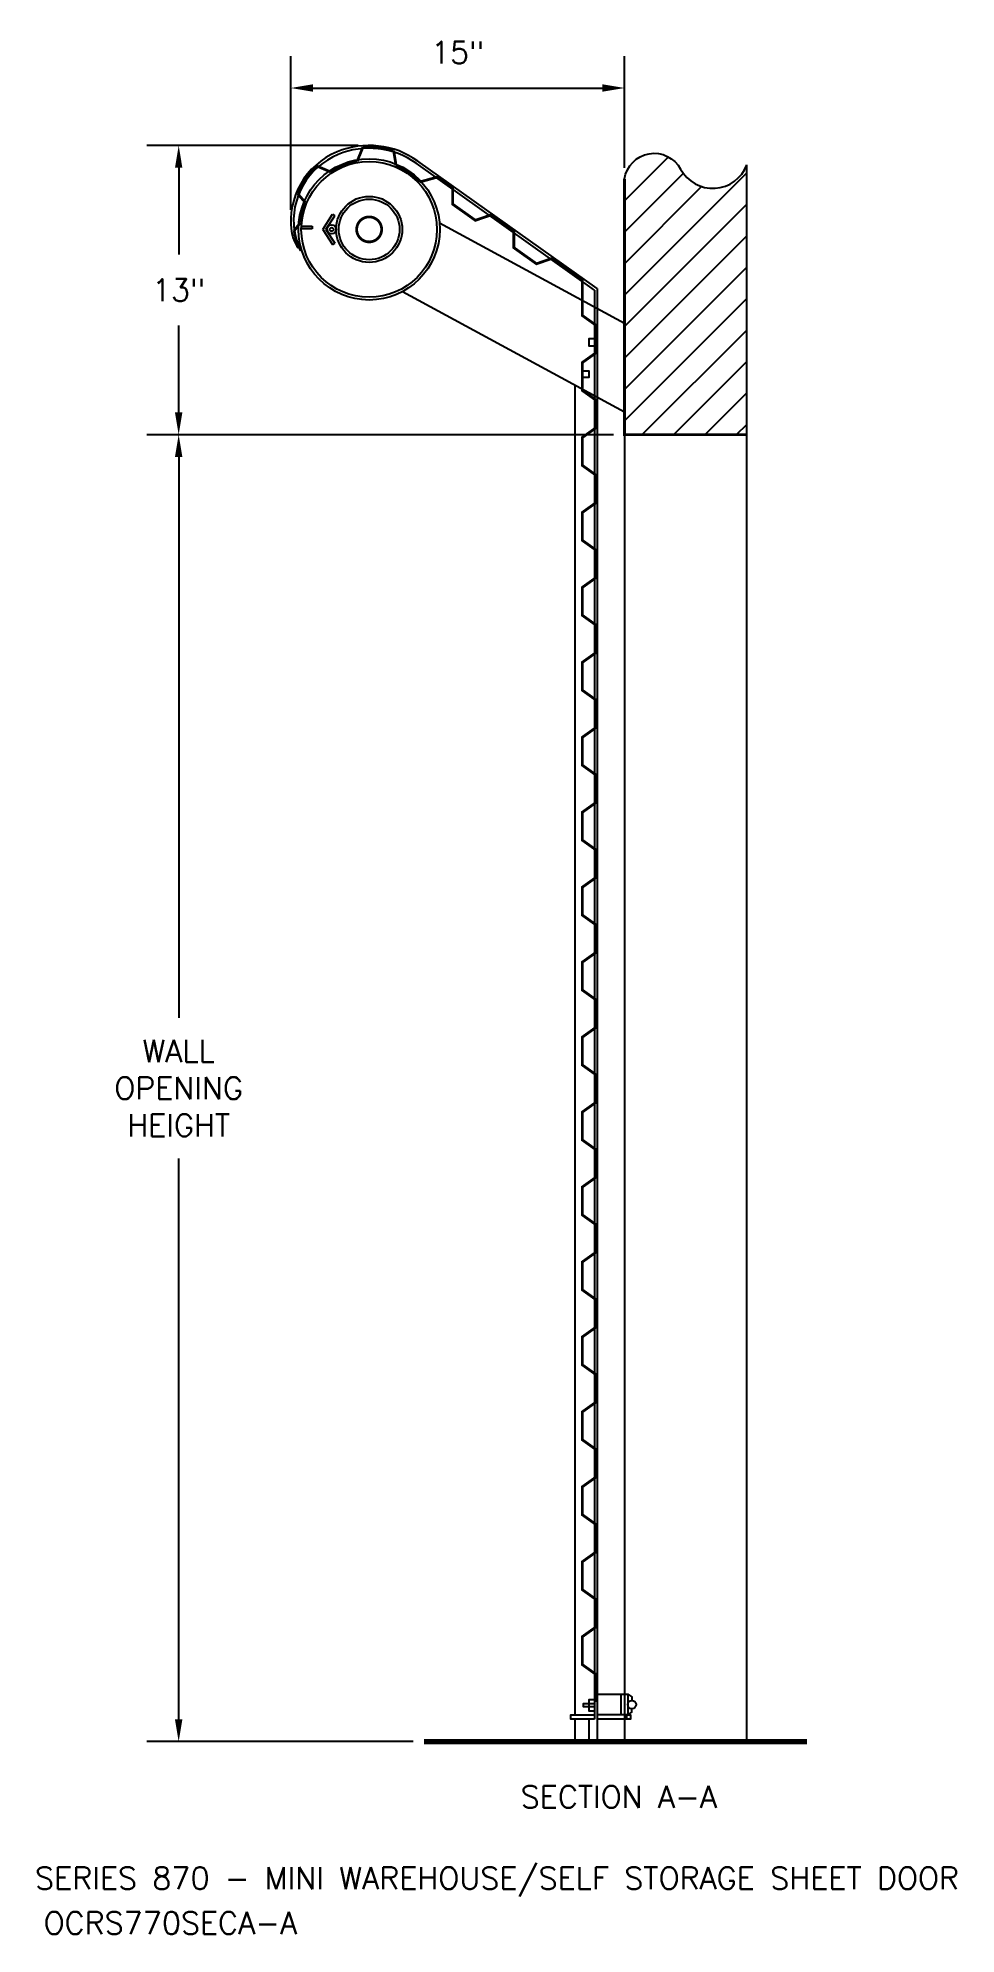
# Model space of a CAD drawing. Extents: x 0 to 41.3, y 0 to 85.3.
import ezdxf

# ---------------------------------------------------------------- set-up
doc = ezdxf.new("R2010")
doc.units = 0
doc.header["$LTSCALE"] = 4
doc.header["$MEASUREMENT"] = 0
doc.layers.get('DEFPOINTS').update_dxf_attribs({"linetype": 'CONTINUOUS'})
for name, color, linetype in [('R-ANNO-DIMS', 3, 'CONTINUOUS'), ('R-ANNO-TEXT', 6, 'CONTINUOUS'), ('R-SWTS-DET1', 1, 'CONTINUOUS'), ('R-SWTS-DET3', 5, 'CONTINUOUS'), ('R-SWTS-PAT1', 5, 'CONTINUOUS')]:
    doc.layers.add(name, color=color, linetype=linetype)
doc.styles.add('SWTSTEXT', font='romans.shx')
doc.dimstyles.new('SWTSARCH', dxfattribs={"dimscale": 8, "dimtxt": 0.125, "dimasz": 0.125, "dimexe": 0.179688, "dimexo": 0.0625, "dimgap": 0.125, "dimtad": 1, "dimtih": 1, "dimtoh": 1, "dimdec": 4, "dimzin": 3, "dimtxsty": 'SWTSTEXT', "dimcen": 0.1875, "dimdle": 0.179688, "dimclrd": 256, "dimclre": 256, "dimclrt": 256, "dimazin": 3, "dimtfac": 1, "dimtdec": 4, "dimtofl": 0, "dimtmove": 0, "dimatfit": 3, "dimtolj": 1, "dimtzin": 3})

# ---------------------------------------------------------------- blocks, each defined once
blk = doc.blocks.new('*D0')
at = {"layer": 'DEFPOINTS', "color": 0}
for p in [(26.359, 83.001), (26.359, 78.915), (11.359, 77.018)]:
    blk.add_point(p, dxfattribs=at)
at = {"layer": 'R-ANNO-DIMS'}
for p, q in [((11.359, 77.518), (11.359, 84.439)), ((26.359, 79.415), (26.359, 84.439)), ((12.359, 83.001), (25.359, 83.001))]:
    blk.add_line(p, q, dxfattribs=at)
for points in [[(12.359, 83.168), (12.359, 82.834), (11.359, 83.001)], [(25.359, 83.168), (25.359, 82.834), (26.359, 83.001)]]:
    blk.add_solid(points, dxfattribs=at)
at = {"layer": 'R-ANNO-DIMS', "insert": (18.859, 84.596), "char_height": 1, "attachment_point": 5, "style": 'SWTSTEXT'}
blk.add_mtext('\\A1;15"', dxfattribs=at)
blk = doc.blocks.new('*D1')
at = {"layer": 'DEFPOINTS', "color": 0}
for p in [(14.88, 80.415), (6.318, 67.415), (26.359, 67.415)]:
    blk.add_point(p, dxfattribs=at)
at = {"layer": 'R-ANNO-DIMS'}
for p, q in [((14.38, 80.415), (4.88, 80.415)), ((6.318, 79.415), (6.318, 75.511)), ((6.318, 68.415), (6.318, 72.32)), ((25.859, 67.415), (4.88, 67.415))]:
    blk.add_line(p, q, dxfattribs=at)
for points in [[(6.151, 79.415), (6.484, 79.415), (6.318, 80.415)], [(6.151, 68.415), (6.484, 68.415), (6.318, 67.415)]]:
    blk.add_solid(points, dxfattribs=at)
at = {"layer": 'R-ANNO-DIMS', "insert": (6.318, 73.915), "char_height": 1, "attachment_point": 5, "style": 'SWTSTEXT'}
blk.add_mtext('\\A1;13"', dxfattribs=at)
blk = doc.blocks.new('*D2')
at = {"layer": 'DEFPOINTS', "color": 0}
for p in [(20.38, 67.415), (6.318, 8.654), (17.352, 8.654)]:
    blk.add_point(p, dxfattribs=at)
at = {"layer": 'R-ANNO-DIMS'}
for p, q in [((19.88, 67.415), (4.88, 67.415)), ((6.318, 66.415), (6.318, 41.201)), ((6.318, 9.654), (6.318, 34.868)), ((16.852, 8.654), (4.88, 8.654))]:
    blk.add_line(p, q, dxfattribs=at)
for points in [[(6.151, 66.415), (6.484, 66.415), (6.318, 67.415)], [(6.151, 9.654), (6.484, 9.654), (6.318, 8.654)]]:
    blk.add_solid(points, dxfattribs=at)
at = {"layer": 'R-ANNO-DIMS', "insert": (6.318, 38.035), "char_height": 1, "attachment_point": 5, "style": 'SWTSTEXT'}
blk.add_mtext('\\A1;WALL\\POPENING\\PHEIGHT', dxfattribs=at)

msp = doc.modelspace()

# ---------------------------------------------------------------- hatches: boundary and pattern name
at = {"layer": 'R-SWTS-PAT1'}
h = msp.add_hatch(dxfattribs=at)
h.set_pattern_fill('ANSI31', color=256, scale=8, style=0)
h.set_pattern_definition([(45, (129.6302, -25.2721), (-0.707107, 0.707107), [])])
h.paths.add_polyline_path([(31.85861, 79.54037, -0.64193414), (28.88015, 79.35287, 0.721708), (26.35861, 78.91537), (26.35861, 67.41537), (31.85861, 67.41537)])

# ---------------------------------------------------------------- linework, layer by layer
at = {"layer": 'R-SWTS-DET1'}
for p, q in [((25.00515, 73.9159, 0), (16.99406, 79.61515, 0)), ((25.13015, 73.98038, 0), (17.06652, 79.71701, 0)), ((31.85861, 8.65375, 0), (31.85861, 79.54037, 0)), ((11.8343, 76.79037, 0), (12.31765, 76.79037, 0)), ((12.31765, 76.79037, 0), (12.31765, 76.66537, 0)), ((12.79373, 76.64376, 0), (13.23509, 77.32586, 0)), ((12.9371, 76.64376, 0), (13.33615, 77.26047, 0)), ((13.23509, 77.32586, 0), (13.33615, 77.26047, 0)), ((26.35861, 72.4064, 0), (18.0426, 76.9188, 0)), ((12.31765, 76.66537, 0), (11.83085, 76.66537, 0)), ((12.79373, 76.64376, 0), (13.23509, 75.96167, 0)), ((12.9371, 76.64376, 0), (13.33615, 76.02706, 0)), ((13.23509, 75.96167, 0), (13.33615, 76.02706, 0)), ((26.35861, 68.42434, 0), (16.37335, 73.8425, 0)), ((25.00515, 73.9159, 0), (25.00515, 9.66537, 0)), ((25.13015, 73.98038, 0), (25.13015, 8.65375, 0)), ((24.13015, 69.63354, 0), (24.13015, 9.85287, 0)), ((26.35861, 67.41537, 0), (26.35861, 8.65375, 0)), ((26.19265, 10.79037, 0), (26.19265, 9.85287, 0)), ((24.13015, 9.66537, 0), (24.13015, 8.65375, 0)), ((24.75515, 9.66537, 0), (24.75515, 8.66537, 0)), ((26.44265, 9.85287, 0), (26.44265, 9.66537, 0))]:
    msp.add_line(p, q, dxfattribs=at)
at = {"layer": 'R-SWTS-DET1', "const_width": 0.125, "elevation": 0}
for points in [[(11.81692, 75.68518, -0.10059752), (11.51233, 76.58733), (11.78261, 76.94216, -0.07553369), (12.01102, 77.8487), (11.66215, 78.25672, -0.11585972), (12.53396, 79.49088), (13.14694, 79.22829, -0.10461065), (14.34202, 79.70876), (14.60115, 80.34236, -0.09442786), (15.98088, 80.18578), (16.09144, 79.51023, -0.10461065), (17.14846, 78.77417), (17.96522, 79.00095), (18.63568, 78.52397), (18.6371, 77.77579), (19.65565, 77.05117), (20.36293, 77.29517), (21.38147, 76.57056), (21.3829, 75.82237), (22.40144, 75.09776), (23.10872, 75.34176), (24.45883, 74.38127), (24.45883, 72.77473), (25.06765, 72.33985), (25.06765, 71.08985), (24.45883, 70.65498), (24.45883, 69.40498), (25.06765, 68.9701), (25.06765, 67.7201), (24.45883, 67.28523), (24.45883, 66.03523), (25.06765, 65.60035), (25.06765, 64.35035), (24.45883, 63.91548), (24.45883, 62.66548), (25.06765, 62.23061), (25.06765, 60.98061), (24.45883, 60.54573), (24.45883, 59.29573), (25.06765, 58.86086), (25.06765, 57.61086), (24.45883, 57.17598), (24.45883, 55.92598), (25.06765, 55.49111), (25.06765, 54.24111), (24.45883, 53.80623), (24.45883, 52.55623), (25.06765, 52.12136), (25.06765, 50.87136), (24.45883, 50.43649), (24.45883, 49.18649), (25.06765, 48.75161), (25.06765, 47.50161), (24.45883, 47.06674), (24.45883, 45.81674), (25.06765, 45.38186), (25.06765, 44.13186), (24.45883, 43.69699), (24.45883, 42.44699), (25.06765, 42.01211), (25.06765, 40.76211), (24.45883, 40.32724), (24.45883, 39.07724), (25.06765, 38.64237), (25.06765, 37.39237), (24.45883, 36.95749), (24.45883, 35.70749), (25.06765, 35.27262), (25.06765, 34.02262), (24.45883, 33.58774), (24.45883, 32.33774), (25.06765, 31.90287), (25.06765, 30.65287), (24.45883, 30.21799), (24.45883, 28.96799), (25.06765, 28.53312), (25.06765, 27.28312), (24.45883, 26.84825), (24.45883, 25.59825), (25.06765, 25.16337), (25.06765, 23.91337), (24.45883, 23.4785), (24.45883, 22.2285), (25.06765, 21.79362), (25.06765, 20.54362), (24.45883, 20.10875), (24.45883, 18.85875), (25.06765, 18.42387), (25.06765, 17.17387), (24.45883, 16.739), (24.45883, 15.489), (25.06765, 15.05413), (25.06765, 13.80413), (24.45883, 13.36925), (24.45883, 12.11925), (25.06765, 11.68438), (25.06765, 10.43438)], [(15.44188, 76.64376, 1), (14.31842, 76.64376, 1), (15.44188, 76.64376, 1)]]:
    msp.add_lwpolyline(points, format="xyb", dxfattribs=at)
msp.add_lwpolyline([(31.85861, 67.41537), (26.35861, 67.41537), (26.35861, 78.91537)], dxfattribs=at)
at = {"layer": 'R-SWTS-DET1', "elevation": 0}
for points in [[(25.00515, 71.72787), (24.75515, 71.72787), (24.75515, 71.41537), (25.00515, 71.41537)], [(24.50515, 70.29037), (24.75515, 70.29037), (24.75515, 69.97787), (24.50515, 69.97787)], [(25.00515, 10.35287), (24.50515, 10.35287), (24.50515, 10.22787), (25.00515, 10.22787)], [(25.00515, 10.54037), (24.75515, 10.54037), (24.75515, 10.04037), (25.00515, 10.04037)], [(25.13015, 10.79037), (26.50515, 10.79037), (26.50515, 9.85287), (25.13015, 9.85287)], [(26.50515, 10.79037), (26.69265, 10.66537), (26.69265, 10.50912)], [(25.00515, 9.66537), (23.94265, 9.66537), (23.94265, 9.85287), (25.00515, 9.85287)], [(26.50515, 9.85287), (26.63015, 9.85287), (26.63015, 9.66537), (25.13015, 9.66537)], [(26.50515, 9.85287), (26.69265, 9.97787), (26.69265, 10.13412)]]:
    msp.add_lwpolyline(points, dxfattribs=at)
at = {"layer": 'R-SWTS-DET1'}
for centre, radius in [((14.88015, 76.64376, 0), 3.17438), ((14.88015, 76.64376, 0), 3.04938), ((14.88015, 76.64376, 0), 1.48457), ((14.88015, 76.64376, 0), 1.3642), ((13.19497, 76.64376, 0), 0.20459), ((13.19497, 76.64376, 0), 0.08422), ((14.88015, 76.64376, 0), 0.56173), ((26.69265, 10.32162, 0), 0.1875)]:
    msp.add_circle(centre, radius, dxfattribs=at)
for centre, radius, start, end in [((14.88015, 76.64376, 0), 3.7716, 54.5712049, 112.4794344), ((14.88015, 76.64376, 0), 3.6466, 54.5712049, 112.4794344), ((14.72535, 77.01787, 0), 3.36674, 112.4794344, 187.7558922), ((14.72535, 77.01787, 0), 3.24174, 112.4794344, 187.7558922), ((12.92548, 76.74859, 0), 1.54718, 186.8701706, 217.2287542)]:
    msp.add_arc(centre, radius, start, end, dxfattribs=at)
at = {"layer": 'R-SWTS-DET3', "elevation": 0}
msp.add_lwpolyline([(26.35861, 78.91537, -0.721708), (28.88015, 79.35287, 0.64193414), (31.85861, 79.54037, 1.45507129)], format="xyb", dxfattribs=at)
at = {"layer": 'R-SWTS-DET3', "const_width": 0.25, "elevation": 0}
msp.add_lwpolyline([(17.35245, 8.65375), (34.56602, 8.65375)], dxfattribs=at)

# ---------------------------------------------------------------- texts
at = {"layer": 'R-ANNO-TEXT', "style": 'SWTSTEXT'}
for s, p in [('SECTION A-A', (21.69219, 5.67236, 0.00153)), ('SERIES 870 - MINI WAREHOUSE/SELF STORAGE SHEET DOOR', (-0.13744, 2.01786, 0)), ('OCRS770SECA-A', (0.24808, 0.0024, 0.00153))]:
    msp.add_text(s, height=1, dxfattribs=at).set_placement(p)

# ---------------------------------------------------------------- dimensions: what is measured, and where the dimension line sits
at = {"layer": 'R-ANNO-DIMS'}
dim = msp.add_linear_dim(base=(26.35861, 83.0011, 0), p1=(11.35861, 77.01787, 0), p2=(26.35861, 78.91537, 0), text='15"', dimstyle='SWTSARCH', override={"dimscale": 8}, dxfattribs=at)
dim.commit()
dim.dimension.update_dxf_attribs({"geometry": '*D0', "text_midpoint": (18.85861, 84.59634, 0)})
for base, p1, p2, text, picture, middle in [((6.31765, 67.41537, 0), (14.88015, 80.41537, 0), (26.35861, 67.41537, 0), '13"', '*D1', (6.31765, 73.91537, 0)), ((6.31765, 8.65375, 0), (20.38015, 67.41537, 0), (17.35245, 8.65375, 0), 'WALL\\POPENING\\PHEIGHT', '*D2', (6.31765, 38.03456, 0))]:
    dim = msp.add_linear_dim(base=base, p1=p1, p2=p2, angle=90, text=text, dimstyle='SWTSARCH', override={"dimscale": 8}, dxfattribs=at)
    dim.commit()
    dim.dimension.update_dxf_attribs({"geometry": picture, "text_midpoint": middle})

doc.saveas('drawing.dxf')
